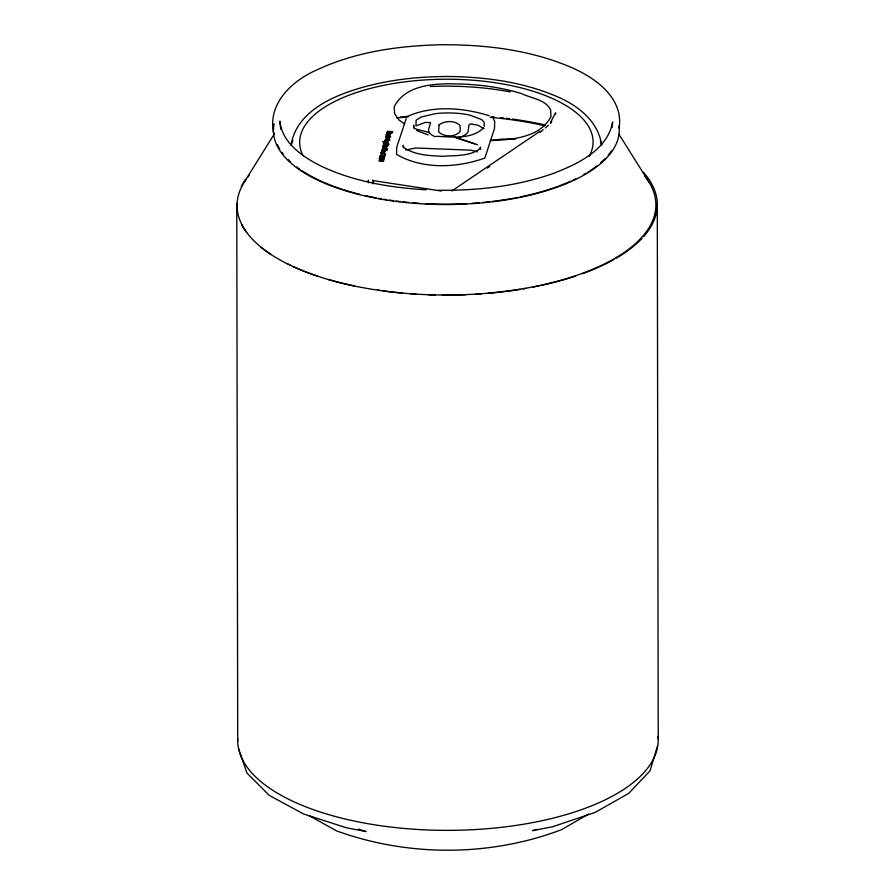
<?xml version="1.0" encoding="UTF-8"?>
<svg xmlns="http://www.w3.org/2000/svg" width="895" height="895" viewBox="0 0 895 895"><rect width="100%" height="100%" fill="white"/><g stroke="black" fill="none" stroke-linecap="round" stroke-linejoin="round"><path stroke-width="1.34" d="M403.186 147.664L403.242 145.303L403.69 147.395C414.709 155.271 429.387 155.596 442.477 156.289C454.984 155.361 470.166 156.636 480.346 148.346L480.458 147.093L480.402 149.454M413.624 127.358L413.68 125.087L413.971 127.862M484.161 126.441L484.15 122.212L481.488 119.527L469.976 115.153A35.33 10.774 0.7 0 0 435.082 113.71L421.053 117.021L416.119 120.21L415.974 125.882L425.282 122.436L430.573 122.559L428.615 129.428A19.891 8.536 -0.1 0 0 435.44 136.734M612.068 127.448L612.65 121.966C607.504 150.136 577.767 163.886 553.759 173.283C516.907 186.328 477.482 190.736 438.55 190.232M373.07 183.889L372.857 180.018M657.4 746.229L650.061 770.785L628.726 793.373L595.164 812.403L552.774 826.689L532.648 830.661L536.597 829.329M292.911 140.381L291.065 145.337C295.283 116.719 322.759 100.945 347.573 92.129C381.449 80.136 417.696 76.086 453.485 76.545C488.222 77.418 523.407 82.396 555.594 95.989C576.939 104.737 598.073 120.568 601.63 144.912L600.377 141.164M550.514 122.402L555.571 112.804L555.571 113.956M550.526 123.544L551.779 121.149M406.14 118.755L396.698 147.272L396.519 154.354C422.462 169.625 457.177 168.036 484.866 158.023L494.51 128.522L494.689 121.429L493.346 118.509M244.693 181.45L274.664 133.366M483.468 127.985C471.564 139.777 451.662 136.857 436.223 136.32M588.742 813.958L561.601 829.643C490.113 856.784 408.433 856.94 336.609 830.884L308.864 815.49M540.166 132.326L543.265 129.685M545.346 127.94L548.445 125.3M451.751 191.004L540.166 131.173M487.339 168.07L489.643 166.515M407.549 116.384C432.721 105.151 463.23 107.613 489.073 115.701M405.592 150.002L415.716 147.988L470.994 150.192L477.359 151.826M490.337 140.403L502.475 139.094L515.386 139.139M430.294 86.513C457.032 85.361 483.938 86.96 510.262 91.894M490.37 140.605C511.627 139.743 540.233 137.841 551.018 116.451L550.604 109.705C545.133 99.3 531.328 98.383 521.718 93.684A117.525 50.411 -0.1 0 0 461.529 84.04C438.427 83.302 406.364 83.078 394.169 106.785L394.583 113.531L398.89 119.93L404.54 123.935M426.143 189.796C389.504 187.648 352.328 181.394 319.101 165.139C301.637 156.043 282.059 142.406 279.866 121.127L280.762 129.361M372.779 180.544L441.358 191.038M429.678 132.661L414.094 128.5M428.146 134.921L416.634 130.536M358.403 829.094L366.122 831.578L346.578 827.819L303.573 814.002L269.205 795.342L246.93 773L238.551 748.533M474.686 143.804L454.28 137.069L477.527 144.744M484.094 128.712L477.874 125.177L470.524 123.902L468.902 125.031L468.208 131.073A19.891 8.536 -0.1 0 1 458.889 137.483M618.937 134.239L649.233 182.468M368.55 182.77L368.382 180.152L368.393 181.305M657.288 203.736L658.228 739.024M619.161 128.052C623.77 97.331 594.369 77.093 569.69 66.745C529.303 49.784 484.956 44.493 441.448 44.75C398.767 45.69 355.237 51.809 316.315 70.168C291.904 80.863 267.728 103.507 273.512 132.717M236.772 206.04L237.712 741.328M643.348 172.299A210.269 90.194 -0.1 0 1 643.874 236.314M642.051 238.327A210.269 90.194 -0.1 0 1 616.23 258.185M613.858 259.55A210.269 90.194 -0.1 0 1 582.466 273.68M575.944 275.951A210.269 90.194 -0.1 0 1 542.202 285.169M539.528 285.751A210.269 90.194 -0.1 0 1 532.76 287.116M525.88 288.38A210.269 90.194 -0.1 0 1 523.105 288.861M520.308 289.32A210.269 90.194 -0.1 0 1 488.334 293.258M481.365 293.817A210.269 90.194 -0.1 0 1 475.748 294.186M465.881 294.69A210.269 90.194 -0.1 0 1 442.197 295.059M435.328 294.947A210.269 90.194 -0.1 0 1 428.448 294.746M416.074 294.142A210.269 90.194 -0.1 0 1 410.626 293.761M402.515 293.09A210.269 90.194 -0.1 0 1 383.161 290.909M380.33 290.517A210.269 90.194 -0.1 0 1 377.511 290.103M354.096 285.919A210.269 90.194 -0.1 0 1 328.107 279.43M317.289 276.04A210.269 90.194 -0.1 0 1 292.956 266.475M290.304 265.233A210.269 90.194 -0.1 0 1 287.709 263.969M271.095 254.527A210.269 90.194 -0.1 0 1 261.094 247.255M246.584 232.398A210.269 90.194 -0.1 0 1 241.538 224.276M236.918 208.636A210.269 90.194 -0.1 0 1 236.806 203.433M241.337 186.462A210.269 90.194 -0.1 0 1 245.409 179.571M400.21 117.021A210.269 90.194 -0.1 0 1 407.124 116.395M491.545 116.674A210.269 90.194 -0.1 0 1 494.219 116.932M500.954 117.637A210.269 90.194 -0.1 0 1 503.795 117.961M506.648 118.308A210.269 90.194 -0.1 0 1 509.49 118.677M512.32 119.057A210.269 90.194 -0.1 0 1 545.256 124.998M658.082 736.417A210.269 90.194 -0.1 0 1 449.961 830.359A210.269 90.194 -0.1 0 1 237.734 738.722M644.758 176.047A209.419 89.824 -0.1 0 1 449.76 295.014A209.419 89.824 -0.1 0 1 246.159 179.302M247.736 177.165A209.419 89.824 -0.1 0 1 249.448 175.04M396.899 118.006A209.419 89.824 -0.1 0 1 408.031 116.965M490.08 117.29A209.419 89.824 -0.1 0 1 544.764 125.759M618.937 125.837A172.892 74.162 -0.1 0 1 443.45 204.541A172.892 74.162 -0.1 0 1 274.172 123.857M611.386 150.964A172.041 73.793 -0.1 0 1 608.186 155.171M605.076 158.605A172.041 73.793 -0.1 0 1 600.635 162.789M596.652 166.056A172.041 73.793 -0.1 0 1 591.147 170.016M590.152 170.676A172.041 73.793 -0.1 0 1 588.104 171.985M585.979 173.283A172.041 73.793 -0.1 0 1 583.808 174.559M575.698 178.843A172.041 73.793 -0.1 0 1 573.236 180.029M570.73 181.182A172.041 73.793 -0.1 0 1 558.569 186.149M557.339 186.596A172.041 73.793 -0.1 0 1 520.196 196.922M517.601 197.448A172.041 73.793 -0.1 0 1 514.983 197.952M513.674 198.198A172.041 73.793 -0.1 0 1 492.082 201.453M489.33 201.778A172.041 73.793 -0.1 0 1 483.065 202.427M479.284 202.762A172.041 73.793 -0.1 0 1 471.676 203.333M466.575 203.635A172.041 73.793 -0.1 0 1 425.494 203.668M419.128 203.288A172.041 73.793 -0.1 0 1 412.796 202.807M408.601 202.438A172.041 73.793 -0.1 0 1 403.041 201.867M400.278 201.554A172.041 73.793 -0.1 0 1 396.161 201.039M393.431 200.681A172.041 73.793 -0.1 0 1 389.37 200.1M386.674 199.686A172.041 73.793 -0.1 0 1 384 199.249M381.348 198.802A172.041 73.793 -0.1 0 1 378.708 198.332M376.09 197.84A172.041 73.793 -0.1 0 1 365.809 195.703M359.566 194.226A172.041 73.793 -0.1 0 1 354.666 192.962M353.469 192.638A172.041 73.793 -0.1 0 1 342.908 189.494M341.621 189.08A172.041 73.793 -0.1 0 1 334.137 186.484M332.918 186.037A172.041 73.793 -0.1 0 1 323.565 182.256M322.289 181.696A172.041 73.793 -0.1 0 1 316.103 178.787M314.906 178.183A172.041 73.793 -0.1 0 1 301.794 170.609M299.825 169.278A172.041 73.793 -0.1 0 1 296.558 166.906M290.651 162.006A172.041 73.793 -0.1 0 1 288.022 159.489M283.435 154.343A172.041 73.793 -0.1 0 1 281.858 152.251M279.755 149.062A172.041 73.793 -0.1 0 1 277.484 144.755M303.025 155.786A146.713 62.93 -0.1 0 1 447.713 79.219A146.713 62.93 -0.1 0 1 589.078 156.513M380.487 160.485C378.238 159.646 377.656 161.816 383.06 161.212A1.611 0.694 -0.1 0 0 383.798 160.708L382.322 159.936L380.487 160.485M379.693 158.818L383.787 159.03L379.693 158.818M380.196 157.151L384.291 157.363L380.196 157.151M387.032 134.384C388.128 136.118 388.743 133.321 387.032 134.384M384.884 149.017L386.192 149.532L386.83 148.559L384.884 149.017M380.968 152.911C380.722 154.455 388.217 154.432 384.749 153.101C384.156 151.993 381.841 152.06 380.968 152.911M386.025 136.096C385.779 137.64 393.274 137.617 389.806 136.286C389.224 135.179 386.897 135.246 386.025 136.096M388.531 140.448L385.678 141.041A1.667 0.716 -0.1 0 1 384.917 140.739C383.798 138.457 393.733 139.9 388.531 140.448M385.208 151.445L381.337 151.937L384.682 151.523L381.717 150.673L385.342 150.863L385.208 151.445M389.795 134.485C379.883 133.579 392.636 136.801 389.795 134.485M389.303 137.875L389.213 138.177A1.51 0.649 -0.1 0 1 388.643 138.512L387.032 138.624L387.378 137.461C385.577 137.315 386.282 139.665 385.711 137.539A1.51 0.649 -0.1 0 1 386.45 137.248L388.945 137.472A1.555 0.66 -0.1 0 1 389.303 137.875M385.309 155.596L383.989 156.345A1.51 0.649 -0.1 0 1 383.127 156.256L380.979 155.126L380.073 156.144C380.599 152.776 385.197 158.202 384.66 155.07A1.32 0.571 -0.1 0 1 385.197 155.35L385.309 155.596M384.291 148.984L384.548 149.633A1.51 0.649 -0.1 0 0 385.264 149.845L386.987 149.588L387.513 148.313L382.512 148.044L384.458 148.436L384.291 148.984M381.919 150.002L385.544 150.203L381.919 150.002M382.747 147.25L383.452 147.283L382.747 147.25M383.071 146.176C386.383 147.518 388.788 146.456 383.071 146.176M383.284 145.482L388.307 145.639L384.223 144.789C399.047 143.771 373.786 143.323 387.982 144.207L383.474 144.856L387.468 145.706L383.284 145.482M386.987 133.154L392.021 133.321L387.927 132.46C402.761 131.453 377.5 130.994 391.697 131.889L387.177 132.538L391.171 133.389L386.987 133.154M387.871 137.506C386.808 139.463 390.231 137.584 387.871 137.506M387.837 142.562C372.969 141.119 395.903 141.298 385.04 141.958L387.837 142.562M386.215 150.237L386.92 150.282L386.215 150.237M439.065 124.819L438.595 131.833C443.752 137.181 455.544 137.394 460.175 131.364L460.041 125.546C454.94 120.176 444.804 120.568 439.065 124.819M379.771 156.983C382.758 160.216 388.486 155.775 380.353 156.659A1.331 0.571 -0.1 0 0 379.771 156.983M379.267 158.639C382.254 161.883 387.982 157.442 379.86 158.326A1.331 0.571 -0.1 0 0 379.267 158.639M385.309 140.258L388.027 140.526L385.309 140.258M381.136 160.418L383.284 160.708L381.136 160.418M389.291 136.286L386.517 136.141L389.291 136.286M384.235 153.101L381.46 152.956L384.235 153.101"/></g></svg>
